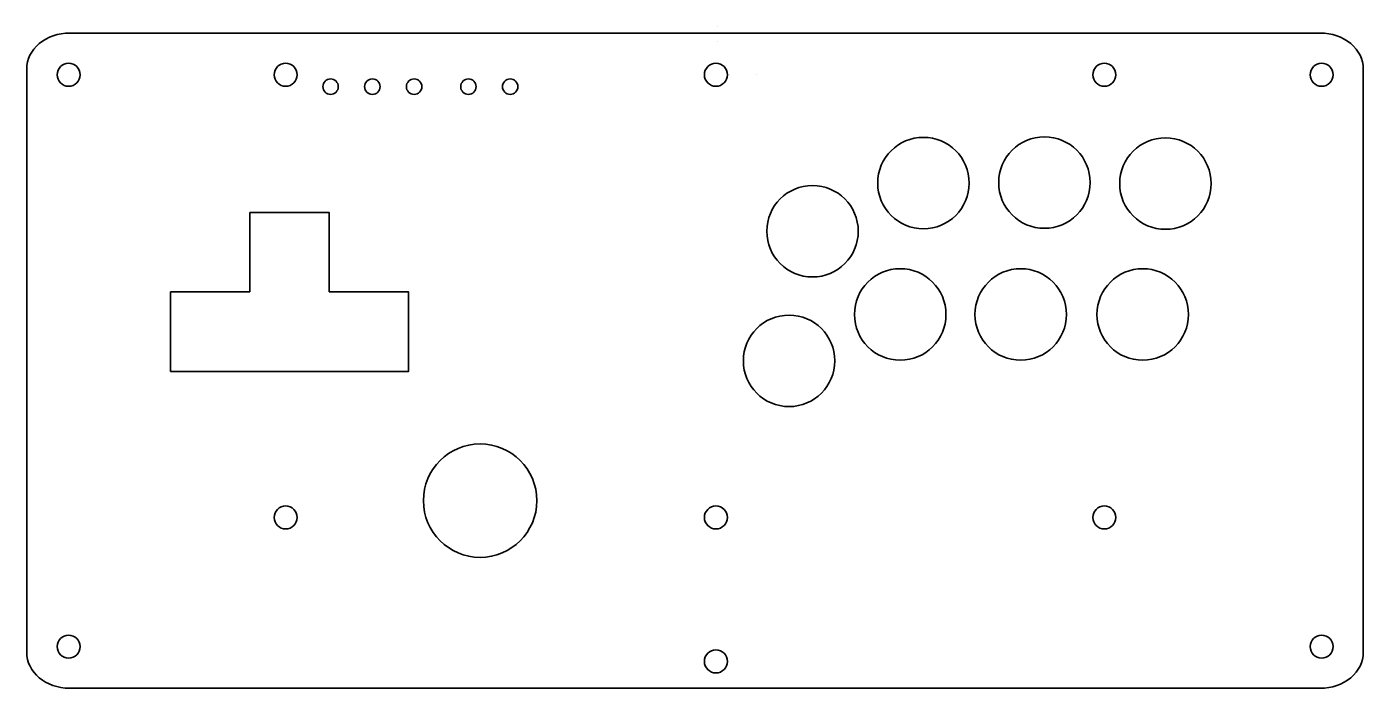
# Model space of a CAD drawing. Header units: millimetres. Extents: x 115 to 435, y -8 to 150.
import ezdxf

# ---------------------------------------------------------------- set-up
doc = ezdxf.new("R2010")
doc.units = ezdxf.units.MM
doc.header["$MEASUREMENT"] = 0
doc.layers.add('Layer 1', color=7, linetype='Continuous')

msp = doc.modelspace()

# ---------------------------------------------------------------- linework, layer by layer
at = {"layer": 'Layer 1', "color": 250, "lineweight": 35}
for points, knots in [([(125.1604, 148.5301), (122.4353, 148.5301), (119.8217, 147.623), (117.8948, 146.0086), (115.9679, 144.3942), (114.8852, 142.2045), (114.8852, 139.9214), (114.8852, 139.9214), (114.8852, 0.2601), (114.8852, 0.2601), (114.8852, -4.4944), (119.4856, -8.3487), (125.1604, -8.3487), (125.1604, -8.3487), (424.61, -8.3487), (424.61, -8.3487), (427.3351, -8.3487), (429.9487, -7.4417), (431.8756, -5.8272), (433.8026, -4.2128), (434.8852, -2.0231), (434.8852, 0.2601), (434.8852, 0.2601), (434.8852, 139.9214), (434.8852, 139.9214), (434.8852, 142.2045), (433.8025, 144.3942), (431.8756, 146.0086), (429.9487, 147.623), (427.3351, 148.5301), (424.61, 148.5301), (424.61, 148.5301), (125.1604, 148.5301), (125.1604, 148.5301)], [0, 0, 0, 0, 0.09090909, 0.09090909, 0.09090909, 0.18181818, 0.18181818, 0.18181818, 0.27272727, 0.27272727, 0.27272727, 0.36363636, 0.36363636, 0.36363636, 0.45454545, 0.45454545, 0.45454545, 0.54545455, 0.54545455, 0.54545455, 0.63636364, 0.63636364, 0.63636364, 0.72727273, 0.72727273, 0.72727273, 0.81818182, 0.81818182, 0.81818182, 0.90909091, 0.90909091, 0.90909091, 1, 1, 1, 1]), ([(127.6669, 138.5513), (127.6669, 140.0701), (126.4357, 141.3013), (124.9169, 141.3013), (123.3981, 141.3013), (122.1669, 140.0701), (122.1669, 138.5513), (122.1669, 137.0325), (123.3981, 135.8013), (124.9169, 135.8013), (126.4357, 135.8013), (127.6669, 137.0325), (127.6669, 138.5513)], [0, 0, 0, 0, 0.25, 0.25, 0.25, 0.5, 0.5, 0.5, 0.75, 0.75, 0.75, 1, 1, 1, 1]), ([(179.6352, 138.5513), (179.6352, 140.0701), (178.404, 141.3013), (176.8852, 141.3013), (175.3664, 141.3013), (174.1352, 140.0701), (174.1352, 138.5513), (174.1352, 137.0325), (175.3664, 135.8013), (176.8852, 135.8013), (178.404, 135.8013), (179.6352, 137.0325), (179.6352, 138.5513)], [0, 0, 0, 0, 0.25, 0.25, 0.25, 0.5, 0.5, 0.5, 0.75, 0.75, 0.75, 1, 1, 1, 1]), ([(282.6352, 138.5513), (282.6352, 140.0701), (281.404, 141.3013), (279.8852, 141.3013), (278.3664, 141.3013), (277.1352, 140.0701), (277.1352, 138.5513), (277.1352, 137.0325), (278.3664, 135.8013), (279.8852, 135.8013), (281.404, 135.8013), (282.6352, 137.0325), (282.6352, 138.5513)], [0, 0, 0, 0, 0.25, 0.25, 0.25, 0.5, 0.5, 0.5, 0.75, 0.75, 0.75, 1, 1, 1, 1]), ([(375.6352, 138.5513), (375.6352, 140.0701), (374.404, 141.3013), (372.8852, 141.3013), (371.3664, 141.3013), (370.1352, 140.0701), (370.1352, 138.5513), (370.1352, 137.0325), (371.3664, 135.8013), (372.8852, 135.8013), (374.404, 135.8013), (375.6352, 137.0325), (375.6352, 138.5513)], [0, 0, 0, 0, 0.25, 0.25, 0.25, 0.5, 0.5, 0.5, 0.75, 0.75, 0.75, 1, 1, 1, 1]), ([(427.6669, 138.5513), (427.6669, 140.0701), (426.4357, 141.3013), (424.9169, 141.3013), (423.3981, 141.3013), (422.1669, 140.0701), (422.1669, 138.5513), (422.1669, 137.0325), (423.3981, 135.8013), (424.9169, 135.8013), (426.4357, 135.8013), (427.6669, 137.0325), (427.6669, 138.5513)], [0, 0, 0, 0, 0.25, 0.25, 0.25, 0.5, 0.5, 0.5, 0.75, 0.75, 0.75, 1, 1, 1, 1]), ([(189.4852, 135.7013), (189.4852, 136.723), (188.6569, 137.5513), (187.6352, 137.5513), (186.6135, 137.5513), (185.7852, 136.723), (185.7852, 135.7013), (185.7852, 134.6796), (186.6135, 133.8513), (187.6352, 133.8513), (188.6569, 133.8513), (189.4852, 134.6796), (189.4852, 135.7013)], [0, 0, 0, 0, 0.25, 0.25, 0.25, 0.5, 0.5, 0.5, 0.75, 0.75, 0.75, 1, 1, 1, 1]), ([(199.4852, 135.7013), (199.4852, 136.723), (198.6569, 137.5513), (197.6352, 137.5513), (196.6135, 137.5513), (195.7852, 136.723), (195.7852, 135.7013), (195.7852, 134.6796), (196.6135, 133.8513), (197.6352, 133.8513), (198.6569, 133.8513), (199.4852, 134.6796), (199.4852, 135.7013)], [0, 0, 0, 0, 0.25, 0.25, 0.25, 0.5, 0.5, 0.5, 0.75, 0.75, 0.75, 1, 1, 1, 1]), ([(209.4852, 135.7013), (209.4852, 136.723), (208.6569, 137.5513), (207.6352, 137.5513), (206.6135, 137.5513), (205.7852, 136.723), (205.7852, 135.7013), (205.7852, 134.6796), (206.6135, 133.8513), (207.6352, 133.8513), (208.6569, 133.8513), (209.4852, 134.6796), (209.4852, 135.7013)], [0, 0, 0, 0, 0.25, 0.25, 0.25, 0.5, 0.5, 0.5, 0.75, 0.75, 0.75, 1, 1, 1, 1]), ([(222.4852, 135.7013), (222.4852, 136.723), (221.6569, 137.5513), (220.6352, 137.5513), (219.6135, 137.5513), (218.7852, 136.723), (218.7852, 135.7013), (218.7852, 134.6796), (219.6135, 133.8513), (220.6352, 133.8513), (221.6569, 133.8513), (222.4852, 134.6796), (222.4852, 135.7013)], [0, 0, 0, 0, 0.25, 0.25, 0.25, 0.5, 0.5, 0.5, 0.75, 0.75, 0.75, 1, 1, 1, 1]), ([(232.4852, 135.7013), (232.4852, 136.723), (231.6569, 137.5513), (230.6352, 137.5513), (229.6135, 137.5513), (228.7852, 136.723), (228.7852, 135.7013), (228.7852, 134.6796), (229.6135, 133.8513), (230.6352, 133.8513), (231.6569, 133.8513), (232.4852, 134.6796), (232.4852, 135.7013)], [0, 0, 0, 0, 0.25, 0.25, 0.25, 0.5, 0.5, 0.5, 0.75, 0.75, 0.75, 1, 1, 1, 1]), ([(340.5282, 112.6176), (340.5282, 118.6651), (335.6257, 123.5676), (329.5782, 123.5676), (323.5307, 123.5676), (318.6282, 118.6651), (318.6282, 112.6176), (318.6282, 106.5701), (323.5306, 101.6676), (329.5782, 101.6676), (335.6257, 101.6676), (340.5282, 106.57), (340.5282, 112.6176)], [0, 0, 0, 0, 0.25, 0.25, 0.25, 0.5, 0.5, 0.5, 0.75, 0.75, 0.75, 1, 1, 1, 1]), ([(369.4982, 112.7376), (369.4982, 118.7851), (364.5957, 123.6876), (358.5482, 123.6876), (352.5007, 123.6876), (347.5982, 118.7851), (347.5982, 112.7376), (347.5982, 106.6901), (352.5006, 101.7876), (358.5482, 101.7876), (364.5957, 101.7876), (369.4982, 106.69), (369.4982, 112.7376)], [0, 0, 0, 0, 0.25, 0.25, 0.25, 0.5, 0.5, 0.5, 0.75, 0.75, 0.75, 1, 1, 1, 1]), ([(398.4682, 112.4976), (398.4682, 118.5451), (393.5657, 123.4476), (387.5182, 123.4476), (381.4707, 123.4476), (376.5682, 118.5451), (376.5682, 112.4976), (376.5682, 106.4501), (381.4706, 101.5476), (387.5182, 101.5476), (393.5657, 101.5476), (398.4682, 106.45), (398.4682, 112.4976)], [0, 0, 0, 0, 0.25, 0.25, 0.25, 0.5, 0.5, 0.5, 0.75, 0.75, 0.75, 1, 1, 1, 1]), ([(313.9682, 101.0876), (313.9682, 107.1351), (309.0657, 112.0376), (303.0182, 112.0376), (296.9707, 112.0376), (292.0682, 107.1351), (292.0682, 101.0876), (292.0682, 95.0401), (296.9706, 90.1376), (303.0182, 90.1376), (309.0657, 90.1376), (313.9682, 95.04), (313.9682, 101.0876)], [0, 0, 0, 0, 0.25, 0.25, 0.25, 0.5, 0.5, 0.5, 0.75, 0.75, 0.75, 1, 1, 1, 1]), ([(168.3166, 86.5376), (168.3166, 86.5376), (168.3166, 105.5376), (168.3166, 105.5376), (168.3166, 105.5376), (187.3166, 105.5376), (187.3166, 105.5376), (187.3166, 105.5376), (187.3166, 86.5376), (187.3166, 86.5376)], [0, 0, 0, 0, 0.33333333, 0.33333333, 0.33333333, 0.66666667, 0.66666667, 0.66666667, 1, 1, 1, 1]), ([(334.9682, 81.1576), (334.9682, 87.2051), (330.0657, 92.1076), (324.0182, 92.1076), (317.9707, 92.1076), (313.0682, 87.2051), (313.0682, 81.1576), (313.0682, 75.1101), (317.9706, 70.2076), (324.0182, 70.2076), (330.0657, 70.2076), (334.9682, 75.11), (334.9682, 81.1576)], [0, 0, 0, 0, 0.25, 0.25, 0.25, 0.5, 0.5, 0.5, 0.75, 0.75, 0.75, 1, 1, 1, 1]), ([(363.8182, 81.1576), (363.8182, 87.2051), (358.9157, 92.1076), (352.8682, 92.1076), (346.8207, 92.1076), (341.9182, 87.2051), (341.9182, 81.1576), (341.9182, 75.1101), (346.8206, 70.2076), (352.8682, 70.2076), (358.9157, 70.2076), (363.8182, 75.11), (363.8182, 81.1576)], [0, 0, 0, 0, 0.25, 0.25, 0.25, 0.5, 0.5, 0.5, 0.75, 0.75, 0.75, 1, 1, 1, 1]), ([(393.0282, 81.1576), (393.0282, 87.2051), (388.1257, 92.1076), (382.0782, 92.1076), (376.0307, 92.1076), (371.1282, 87.2051), (371.1282, 81.1576), (371.1282, 75.1101), (376.0306, 70.2076), (382.0782, 70.2076), (388.1257, 70.2076), (393.0282, 75.11), (393.0282, 81.1576)], [0, 0, 0, 0, 0.25, 0.25, 0.25, 0.5, 0.5, 0.5, 0.75, 0.75, 0.75, 1, 1, 1, 1]), ([(168.3166, 67.5376), (168.3166, 67.5376), (149.3166, 67.5376), (149.3166, 67.5376), (149.3166, 67.5376), (149.3166, 86.5376), (149.3166, 86.5376), (149.3166, 86.5376), (168.3166, 86.5376), (168.3166, 86.5376)], [0, 0, 0, 0, 0.33333333, 0.33333333, 0.33333333, 0.66666667, 0.66666667, 0.66666667, 1, 1, 1, 1]), ([(187.3166, 86.5376), (187.3166, 86.5376), (206.3166, 86.5376), (206.3166, 86.5376), (206.3166, 86.5376), (206.3166, 67.5376), (206.3166, 67.5376), (206.3166, 67.5376), (187.3166, 67.5376), (187.3166, 67.5376)], [0, 0, 0, 0, 0.33333333, 0.33333333, 0.33333333, 0.66666667, 0.66666667, 0.66666667, 1, 1, 1, 1]), ([(308.3582, 70.0476), (308.3582, 76.0951), (303.4557, 80.9976), (297.4082, 80.9976), (291.3607, 80.9976), (286.4582, 76.0951), (286.4582, 70.0476), (286.4582, 64.0001), (291.3606, 59.0976), (297.4082, 59.0976), (303.4557, 59.0976), (308.3582, 64), (308.3582, 70.0476)], [0, 0, 0, 0, 0.25, 0.25, 0.25, 0.5, 0.5, 0.5, 0.75, 0.75, 0.75, 1, 1, 1, 1]), ([(237.0136, 36.578), (237.0136, 44.0753), (230.9359, 50.153), (223.4386, 50.153), (215.9414, 50.153), (209.8636, 44.0753), (209.8636, 36.578), (209.8636, 29.0808), (215.9413, 23.003), (223.4385, 23.003), (230.9358, 23.003), (237.0136, 29.0807), (237.0136, 36.578)], [0, 0, 0, 0, 0.25, 0.25, 0.25, 0.5, 0.5, 0.5, 0.75, 0.75, 0.75, 1, 1, 1, 1]), ([(179.6352, 32.5513), (179.6352, 34.0701), (178.404, 35.3013), (176.8852, 35.3013), (175.3664, 35.3013), (174.1352, 34.0701), (174.1352, 32.5513), (174.1352, 31.0325), (175.3664, 29.8013), (176.8852, 29.8013), (178.404, 29.8013), (179.6352, 31.0325), (179.6352, 32.5513)], [0, 0, 0, 0, 0.25, 0.25, 0.25, 0.5, 0.5, 0.5, 0.75, 0.75, 0.75, 1, 1, 1, 1]), ([(282.6352, 32.5513), (282.6352, 34.0701), (281.404, 35.3013), (279.8852, 35.3013), (278.3664, 35.3013), (277.1352, 34.0701), (277.1352, 32.5513), (277.1352, 31.0325), (278.3664, 29.8013), (279.8852, 29.8013), (281.404, 29.8013), (282.6352, 31.0325), (282.6352, 32.5513)], [0, 0, 0, 0, 0.25, 0.25, 0.25, 0.5, 0.5, 0.5, 0.75, 0.75, 0.75, 1, 1, 1, 1]), ([(375.6352, 32.5513), (375.6352, 34.0701), (374.404, 35.3013), (372.8852, 35.3013), (371.3664, 35.3013), (370.1352, 34.0701), (370.1352, 32.5513), (370.1352, 31.0325), (371.3664, 29.8013), (372.8852, 29.8013), (374.404, 29.8013), (375.6352, 31.0325), (375.6352, 32.5513)], [0, 0, 0, 0, 0.25, 0.25, 0.25, 0.5, 0.5, 0.5, 0.75, 0.75, 0.75, 1, 1, 1, 1]), ([(127.6669, 1.6194), (127.6669, 3.1382), (126.4357, 4.3694), (124.9169, 4.3694), (123.3981, 4.3694), (122.1669, 3.1382), (122.1669, 1.6194), (122.1669, 0.1006), (123.3981, -1.1306), (124.9169, -1.1306), (126.4357, -1.1306), (127.6669, 0.1006), (127.6669, 1.6194)], [0, 0, 0, 0, 0.25, 0.25, 0.25, 0.5, 0.5, 0.5, 0.75, 0.75, 0.75, 1, 1, 1, 1]), ([(427.6669, 1.6209), (427.6669, 3.1397), (426.4357, 4.3709), (424.9169, 4.3709), (423.3981, 4.3709), (422.1669, 3.1397), (422.1669, 1.6209), (422.1669, 0.1021), (423.3981, -1.1291), (424.9169, -1.1291), (426.4357, -1.1291), (427.6669, 0.1021), (427.6669, 1.6209)], [0, 0, 0, 0, 0.25, 0.25, 0.25, 0.5, 0.5, 0.5, 0.75, 0.75, 0.75, 1, 1, 1, 1]), ([(282.6352, -1.9191), (282.6352, -0.4003), (281.404, 0.8309), (279.8852, 0.8309), (278.3664, 0.8309), (277.1352, -0.4003), (277.1352, -1.9191), (277.1352, -3.4379), (278.3664, -4.6691), (279.8852, -4.6691), (281.404, -4.6691), (282.6352, -3.4379), (282.6352, -1.9191)], [0, 0, 0, 0, 0.25, 0.25, 0.25, 0.5, 0.5, 0.5, 0.75, 0.75, 0.75, 1, 1, 1, 1])]:
    msp.add_open_spline(points, degree=3, knots=knots, dxfattribs=at)
for points in [[(280.3852, 150.0513), (280.3852, 150.0513), (280.3852, 150.0513), (280.3852, 150.0513)], [(280.3852, 150.0513), (280.3852, 150.0513), (280.3852, 150.0513), (280.3852, 150.0513)], [(280.3852, 150.0513), (280.3852, 150.0513), (280.3852, 150.0513), (280.3852, 150.0513)], [(280.3852, 150.0513), (280.3852, 150.0513), (280.3852, 150.0513), (280.3852, 150.0513)], [(280.3852, 150.0513), (280.3852, 150.0513), (280.3852, 150.0513), (280.3852, 150.0513)], [(280.3852, 150.0513), (280.3852, 150.0513), (280.3852, 150.0513), (280.3852, 150.0513)], [(280.3852, 146.5513), (280.3852, 146.5513), (280.3852, 146.5513), (280.3852, 146.5513)], [(280.3852, 146.5513), (280.3852, 146.5513), (280.3852, 146.5513), (280.3852, 146.5513)], [(280.3852, 146.5513), (280.3852, 146.5513), (280.3852, 146.5513), (280.3852, 146.5513)], [(280.3852, 146.5513), (280.3852, 146.5513), (280.3852, 146.5513), (280.3852, 146.5513)], [(280.3852, 146.5513), (280.3852, 146.5513), (280.3852, 146.5513), (280.3852, 146.5513)], [(280.3852, 146.5513), (280.3852, 146.5513), (280.3852, 146.5513), (280.3852, 146.5513)], [(283.0852, 138.5512), (283.0852, 138.5512), (283.0852, 138.5512), (283.0852, 138.5512)], [(283.0852, 138.5512), (283.0852, 138.5512), (283.0852, 138.5512), (283.0852, 138.5512)], [(283.0852, 138.5512), (283.0852, 138.5512), (283.0852, 138.5512), (283.0852, 138.5512)], [(283.0852, 138.5512), (283.0852, 138.5512), (283.0852, 138.5512), (283.0852, 138.5512)], [(289.6852, 138.5513), (289.6852, 138.5513), (289.6852, 138.5513), (289.6852, 138.5513)], [(289.6852, 138.5513), (289.6852, 138.5513), (289.6852, 138.5513), (289.6852, 138.5513)], [(289.6852, 138.5513), (289.6852, 138.5513), (289.6852, 138.5513), (289.6852, 138.5513)], [(289.6852, 138.5513), (289.6852, 138.5513), (289.6852, 138.5513), (289.6852, 138.5513)], [(289.6852, 138.5513), (289.6852, 138.5513), (289.6852, 138.5513), (289.6852, 138.5513)], [(289.6852, 138.5513), (289.6852, 138.5513), (289.6852, 138.5513), (289.6852, 138.5513)], [(187.3166, 67.5376), (187.3166, 67.5376), (168.3166, 67.5376), (168.3166, 67.5376)]]:
    msp.add_open_spline(points, degree=3, dxfattribs=at)

doc.saveas('drawing.dxf')
